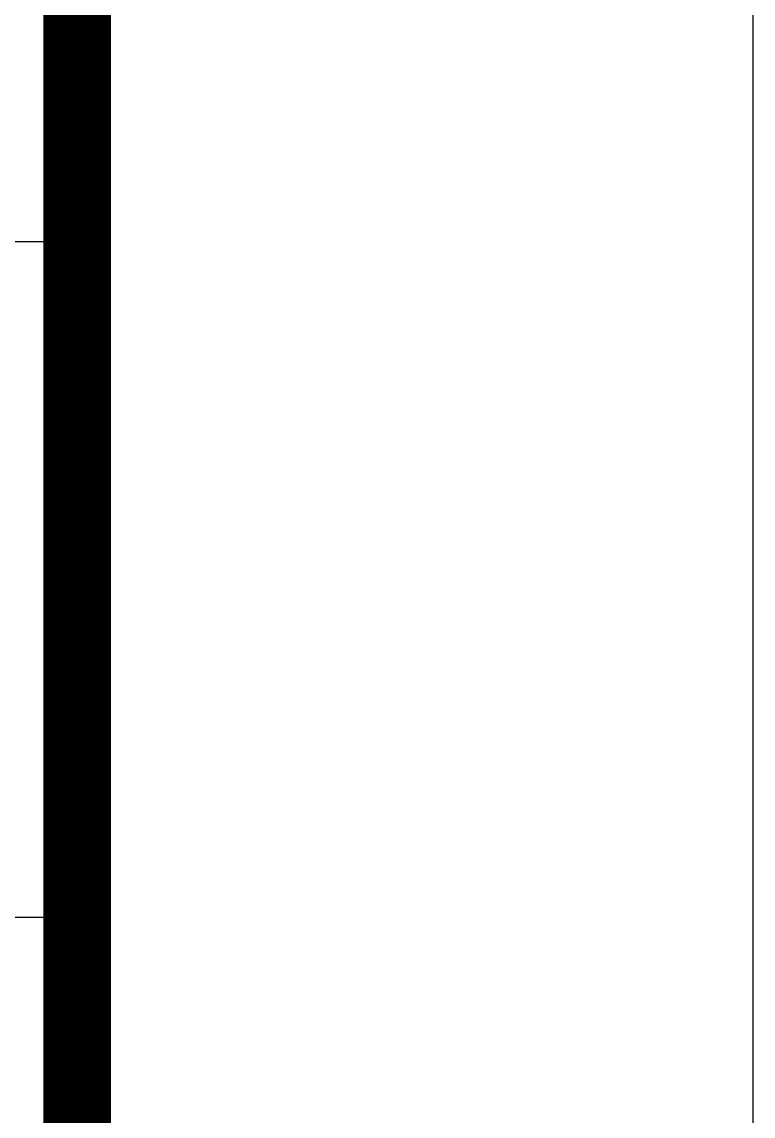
# Model space of a CAD drawing. Extents: x 2506385 to 2810062, y -487803 to -193521.
# Drawn here: x 2804671 to 2805212, y -463536 to -462726 of the extents above; entities that cross this region are included whole.
import ezdxf

# ---------------------------------------------------------------- set-up
doc = ezdxf.new("R2010")
doc.units = 0
doc.header["$LTSCALE"] = 1000
doc.header["$MEASUREMENT"] = 0
doc.layers.add('PUB_TITLE', color=4, linetype='Continuous')

# ---------------------------------------------------------------- blocks, each defined once
blk = doc.blocks.new('EWW')
at = {"layer": 'PUB_TITLE'}
for p, q in [((-165269.8, 279054.6), (-158269.8, 279054.6)), ((-165269.8, 278054.6), (-158269.8, 278054.6))]:
    blk.add_line(p, q, dxfattribs=at)
at = {"layer": 'PUB_TITLE', "const_width": 50}
blk.add_lwpolyline([(-165269.8, 283054.6), (-158269.8, 283054.6), (-158269.8, 276054.6), (-165269.8, 276054.6)], close=True, dxfattribs=at)

msp = doc.modelspace()

# ---------------------------------------------------------------- linework, layer by layer
at = {"layer": 'PUB_TITLE', "linetype": 'ByBlock'}
msp.add_lwpolyline([(2768061.67, -471038.7), (2805211.67, -471038.7), (2805211.67, -450038.7), (2768061.67, -450038.7)], close=True, dxfattribs=at)
at = {"layer": 'PUB_TITLE', "linetype": 'ByBlock', "const_width": 50}
msp.add_lwpolyline([(2769311.67, -470538.7), (2804711.67, -470538.7), (2804711.67, -450538.7), (2769311.67, -450538.7)], close=True, dxfattribs=at)

# ---------------------------------------------------------------- block references
at = {"xscale": 0.5, "yscale": 0.5, "zscale": 0.5}
msp.add_blockref('EWW', (2883846.55, -602415.98), dxfattribs=at)

doc.saveas('drawing.dxf')
